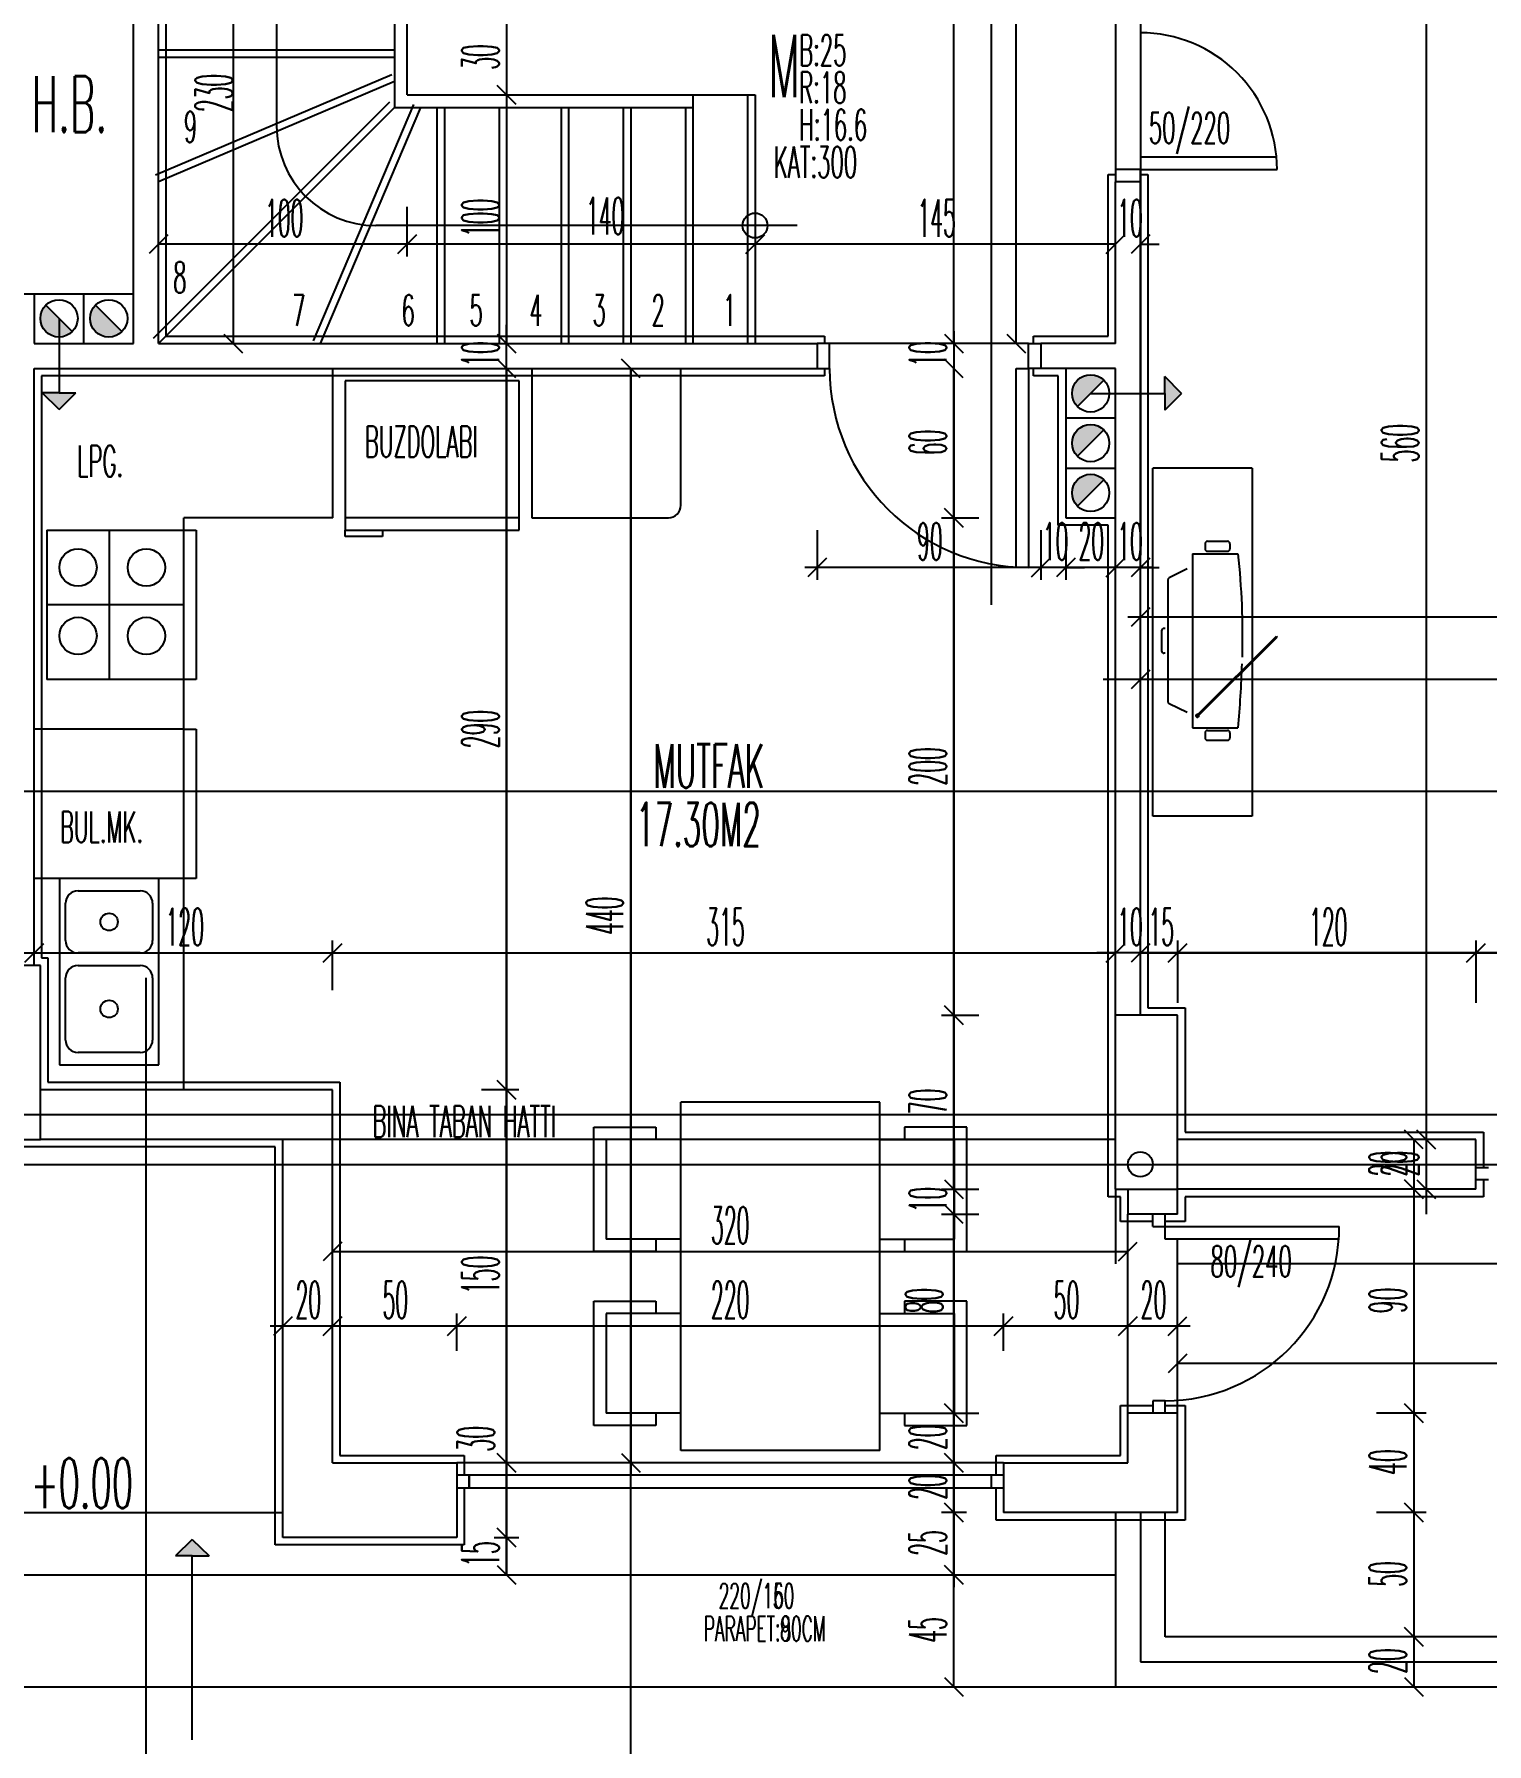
# Model space of a CAD drawing. Extents: x 78 to 306, y -397 to 18.
# Drawn here: x 276.4251 to 276.542, y -396.7722 to -396.6347 of the extents above; entities that cross this region are included whole.
import ezdxf

# ---------------------------------------------------------------- set-up
doc = ezdxf.new("R2010")
doc.units = 0
doc.header["$LTSCALE"] = 0.5
doc.header["$MEASUREMENT"] = 0
doc.linetypes.add('DASHDOT2', pattern=[0.5, 0.25, -0.125, 0, -0.125])
doc.linetypes.add('DOT2', pattern=[0.125, 0, -0.125])
doc.layers.get('0').update_dxf_attribs({"linetype": 'CONTINUOUS'})
for name, color, linetype in [('AKS', 5, 'DASHDOT2'), ('ASHADE', 7, 'CONTINUOUS'), ('DUVAR', 6, 'CONTINUOUS'), ('IZDUSUM', 2, 'DOT2'), ('KAPI', 1, 'CONTINUOUS'), ('KOLON', 4, 'CONTINUOUS'), ('MERDIVEN', 3, 'CONTINUOUS'), ('OLCU', 31, 'CONTINUOUS'), ('SIVA', 7, 'CONTINUOUS'), ('TARAMA', 8, 'CONTINUOUS'), ('TEFRIS', 11, 'CONTINUOUS')]:
    doc.layers.add(name, color=color, linetype=linetype)
doc.styles.add('ICMEKAN', font='romans.shx', dxfattribs={"width": 0.55, "height": 0.2})
doc.styles.add('OLCU', font='romans.shx', dxfattribs={"width": 0.6, "height": 0.125})
doc.styles.add('OLCUIC', font='ROMANS.SHX', dxfattribs={"width": 0.4, "height": 0.15})

msp = doc.modelspace()

# ---------------------------------------------------------------- hatches: boundary and pattern name
at = {"layer": 'KAPI', "ltscale": 1.4}
for points in [[(276.5161113505265, -396.6649177616397), (276.5161113505265, -396.6635598737719), (276.5161113505265, -396.6622019859039), (276.5174411774557, -396.6635598737719)], [(276.4257860540674, -396.6635272823635), (276.4271439419352, -396.6635272823635), (276.4285018298031, -396.6635272823635), (276.4271439419352, -396.6648571092927)], [(276.4365076757173, -396.7570424050224), (276.4378655635851, -396.7570424050224), (276.439223451453, -396.7570424050224), (276.4378655635851, -396.7557125780932)]]:
    msp.add_hatch(color=256, dxfattribs=at).paths.add_polyline_path(points)
at = {"layer": 'MERDIVEN'}
for points in [[(276.4282046021038, -396.6585907255919), (276.4260832817602, -396.6564694052483, 0.1989123673796376), (276.4256439419321, -396.6575300654201, 0.6681786379193642)], [(276.4322046021038, -396.6585907255915), (276.4300832817602, -396.6564694052479, 0.1989123673796376), (276.429643941932, -396.6575300654197, 0.6681786379193642)], [(276.509083281763, -396.6646205339432), (276.5112046021066, -396.6624992135996, 0.1989123673796376), (276.5101439419348, -396.6620598737715, 0.6681786379193642)], [(276.5090832817633, -396.6686205339431), (276.5112046021069, -396.6664992135995, 0.1989123673796376), (276.5101439419351, -396.6660598737714, 0.6681786379193642)], [(276.5090832817633, -396.6726205339431), (276.5112046021069, -396.6704992135996, 0.1989123673796376), (276.5101439419351, -396.6700598737714, 0.6681786379193642)]]:
    msp.add_hatch(color=256, dxfattribs=at).paths.add_polyline_path(points)

# ---------------------------------------------------------------- linework, layer by layer
at = {"color": 0, "linetype": 'ByBlock'}
for p, q in [((276.463893941935, -396.6403098737721), (276.462393941935, -396.6388098737721)), ((276.462393941935, -396.6388098737721), (276.463893941935, -396.6403098737721)), ((276.435893941935, -396.6508098737721), (276.434393941935, -396.6523098737721)), ((276.454393941935, -396.6523098737721), (276.455893941935, -396.6508098737721)), ((276.455893941935, -396.6508098737721), (276.454393941935, -396.6523098737721)), ((276.482393941935, -396.6523098737721), (276.483893941935, -396.6508098737721)), ((276.483893941935, -396.6508098737721), (276.482393941935, -396.6523098737721)), ((276.511393941935, -396.6523098737721), (276.512893941935, -396.6508098737721)), ((276.511393941935, -396.6523098737721), (276.512893941935, -396.6508098737721)), ((276.514893941935, -396.6508098737721), (276.513393941935, -396.6523098737721)), ((276.440393941935, -396.6588098737721), (276.441893941935, -396.6603098737721)), ((276.462393941935, -396.6588098737721), (276.463893941935, -396.6603098737721)), ((276.462393941935, -396.6588098737721), (276.463893941935, -396.6603098737721)), ((276.498393941935, -396.6588098737721), (276.499893941935, -396.6603098737721)), ((276.498393941935, -396.6588098737721), (276.499893941935, -396.6603098737721)), ((276.503393941935, -396.6588098737721), (276.504893941935, -396.6603098737721)), ((276.463893941935, -396.6623098737721), (276.462393941935, -396.6608098737721)), ((276.463893941935, -396.6623098737721), (276.462393941935, -396.6608098737721)), ((276.473893941935, -396.6623098737721), (276.472393941935, -396.6608098737721)), ((276.499893941935, -396.6623098737721), (276.498393941935, -396.6608098737721)), ((276.499893941935, -396.6623098737721), (276.498393941935, -396.6608098737721)), ((276.498393941935, -396.6728098737721), (276.499893941935, -396.6743098737721)), ((276.499893941935, -396.6743098737721), (276.498393941935, -396.6728098737721)), ((276.488893941935, -396.6768098737721), (276.487393941935, -396.6783098737721)), ((276.505393941935, -396.6783098737721), (276.506893941935, -396.6768098737721)), ((276.505393941935, -396.6783098737721), (276.506893941935, -396.6768098737721)), ((276.508893941935, -396.6768098737721), (276.507393941935, -396.6783098737721)), ((276.508893941935, -396.6768098737721), (276.507393941935, -396.6783098737721)), ((276.511393941935, -396.6783098737721), (276.512893941935, -396.6768098737721)), ((276.511393941935, -396.6783098737721), (276.512893941935, -396.6768098737721)), ((276.514893941935, -396.6768098737721), (276.513393941935, -396.6783098737721)), ((276.514893941935, -396.6808098737721), (276.513393941935, -396.6823098737721)), ((276.514893941935, -396.6858098737721), (276.513393941935, -396.6873098737721)), ((276.425893941935, -396.7078098737721), (276.424393941935, -396.7093098737721)), ((276.424393941935, -396.7093098737721), (276.425893941935, -396.7078098737721)), ((276.449893941935, -396.7078098737721), (276.448393941935, -396.7093098737721)), ((276.448393941935, -396.7093098737721), (276.449893941935, -396.7078098737721)), ((276.511393941935, -396.7093098737721), (276.512893941935, -396.7078098737721)), ((276.511393941935, -396.7093098737721), (276.512893941935, -396.7078098737721)), ((276.514893941935, -396.7078098737721), (276.513393941935, -396.7093098737721)), ((276.514893941935, -396.7078098737721), (276.513393941935, -396.7093098737721)), ((276.517893941935, -396.7078098737721), (276.516393941935, -396.7093098737721)), ((276.516393941935, -396.7093098737721), (276.517893941935, -396.7078098737721)), ((276.541893941935, -396.7078098737721), (276.540393941935, -396.7093098737721)), ((276.540393941935, -396.7093098737721), (276.541893941935, -396.7078098737721)), ((276.498393941935, -396.7128098737721), (276.499893941935, -396.7143098737721)), ((276.499893941935, -396.7143098737721), (276.498393941935, -396.7128098737721)), ((276.463893941935, -396.7203098737721), (276.462393941935, -396.7188098737721)), ((276.462393941935, -396.7188098737721), (276.463893941935, -396.7203098737721)), ((276.536893941935, -396.7243098737721), (276.535393941935, -396.7228098737721)), ((276.537893941935, -396.7243098737721), (276.536393941935, -396.7228098737721)), ((276.536393941935, -396.7228098737721), (276.537893941935, -396.7243098737721)), ((276.498393941935, -396.7268098737721), (276.499893941935, -396.7283098737721)), ((276.498393941935, -396.7268098737721), (276.499893941935, -396.7283098737721)), ((276.536893941935, -396.7283098737721), (276.535393941935, -396.7268098737721)), ((276.535393941935, -396.7268098737721), (276.536893941935, -396.7283098737721)), ((276.536393941935, -396.7268098737721), (276.537893941935, -396.7283098737721)), ((276.499893941935, -396.7303098737721), (276.498393941935, -396.7288098737721)), ((276.499893941935, -396.7303098737721), (276.498393941935, -396.7288098737721)), ((276.449893941935, -396.7318098737721), (276.448393941935, -396.7333098737721)), ((276.512393941935, -396.7333098737721), (276.513893941935, -396.7318098737721)), ((276.445893941935, -396.7378098737721), (276.444393941935, -396.7393098737721)), ((276.448393941935, -396.7393098737721), (276.449893941935, -396.7378098737721)), ((276.449893941935, -396.7378098737721), (276.448393941935, -396.7393098737721)), ((276.458393941935, -396.7393098737721), (276.459893941935, -396.7378098737721)), ((276.459893941935, -396.7378098737721), (276.458393941935, -396.7393098737721)), ((276.502393941935, -396.7393098737721), (276.503893941935, -396.7378098737721)), ((276.503893941935, -396.7378098737721), (276.502393941935, -396.7393098737721)), ((276.512393941935, -396.7393098737721), (276.513893941935, -396.7378098737721)), ((276.513893941935, -396.7378098737721), (276.512393941935, -396.7393098737721)), ((276.516393941935, -396.7393098737721), (276.517893941935, -396.7378098737721)), ((276.517893941935, -396.7408098737721), (276.516393941935, -396.7423098737721)), ((276.498393941935, -396.7448098737721), (276.499893941935, -396.7463098737721)), ((276.499893941935, -396.7463098737721), (276.498393941935, -396.7448098737721)), ((276.536893941935, -396.7463098737721), (276.535393941935, -396.7448098737721)), ((276.535393941935, -396.7448098737721), (276.536893941935, -396.7463098737721)), ((276.463893941935, -396.7503098737721), (276.462393941935, -396.7488098737721)), ((276.462393941935, -396.7488098737721), (276.463893941935, -396.7503098737721)), ((276.472393941935, -396.7488098737721), (276.473893941935, -396.7503098737721)), ((276.498393941935, -396.7488098737721), (276.499893941935, -396.7503098737721)), ((276.499893941935, -396.7503098737721), (276.498393941935, -396.7488098737721)), ((276.498393941935, -396.7528098737721), (276.499893941935, -396.7543098737721)), ((276.499893941935, -396.7543098737721), (276.498393941935, -396.7528098737721)), ((276.536893941935, -396.7543098737721), (276.535393941935, -396.7528098737721)), ((276.535393941935, -396.7528098737721), (276.536893941935, -396.7543098737721)), ((276.463893941935, -396.7563098737721), (276.462393941935, -396.7548098737721)), ((276.462393941935, -396.7548098737721), (276.463893941935, -396.7563098737721)), ((276.462393941935, -396.7578098737721), (276.463893941935, -396.7593098737721)), ((276.499893941935, -396.7593098737721), (276.498393941935, -396.7578098737721)), ((276.498393941935, -396.7578098737721), (276.499893941935, -396.7593098737721)), ((276.536893941935, -396.7643098737721), (276.535393941935, -396.7628098737721)), ((276.535393941935, -396.7628098737721), (276.536893941935, -396.7643098737721)), ((276.498393941935, -396.7668098737721), (276.499893941935, -396.7683098737721)), ((276.535393941935, -396.7668098737721), (276.536893941935, -396.7683098737721))]:
    msp.add_line(p, q, dxfattribs=at)
at = {"layer": 'AKS'}
for p, q in [((276.4731439419353, -396.8395598737721), (276.4731439419353, -396.3515598737721)), ((276.5141439419353, -396.3515598737721), (276.5141439419353, -396.8395598737721)), ((276.4341439419353, -396.8355598737721), (276.4341439419353, -396.3555598737721)), ((276.5021439419353, -396.3555598737721), (276.5021439419353, -396.8355598737721)), ((276.4231439419353, -396.6955598737721), (276.7191439419346, -396.6955598737721)), ((276.4231439419353, -396.7215598737721), (276.7151439419353, -396.7215598737721)), ((276.4231439419353, -396.7255598737721), (276.7191439419346, -396.7255598737721))]:
    msp.add_line(p, q, dxfattribs=at)
at = {"layer": 'ASHADE'}
msp.add_circle((276.5141439419353, -396.7255598737721), 0.0009999999999999432, dxfattribs=at)
at = {"layer": 'DUVAR'}
for p, q in [((276.4351439419353, -396.6595598737758), (276.4351439419353, -396.6135598737757)), ((276.4331439419353, -396.6595598737758), (276.4331439419353, -396.6235598737757)), ((276.5121439419351, -396.6595598737763), (276.5121439419351, -396.6465598737757)), ((276.5141439419355, -396.6465598737757), (276.5121439419351, -396.6465598737757)), ((276.5141439419355, -396.7135598737772), (276.5141439419355, -396.6465598737757)), ((276.413143941935, -396.6555598737721), (276.433143941935, -396.6555598737721)), ((276.4251439419353, -396.6555598737721), (276.4251439419353, -396.6595598737721)), ((276.4291439419327, -396.6595300654199), (276.4291439419327, -396.6555598737721)), ((276.4251439419353, -396.6595598737758), (276.4331439419353, -396.6595598737758)), ((276.4351439419353, -396.6595598737758), (276.4881439419361, -396.6595598737758)), ((276.4881439419361, -396.6595598737761), (276.4881439419361, -396.6615598737759)), ((276.5061439419354, -396.6595598737761), (276.506143941936, -396.6615598737759)), ((276.5121439419351, -396.6595598737763), (276.5061439419345, -396.6595598737761)), ((276.4251439419354, -396.7095598737772), (276.4251439419351, -396.6615598737758)), ((276.4251439419351, -396.6615598737758), (276.4881439419361, -396.6615598737758)), ((276.5121439419346, -396.6615598737759), (276.5061439419345, -396.6615598737759)), ((276.5121439419349, -396.7135598737772), (276.5121439419346, -396.6615598737759)), ((276.4491439419353, -396.7195598737812), (276.4256439419353, -396.7195598737812)), ((276.4491439419353, -396.7495598737775), (276.4491439419353, -396.7195598737812)), ((276.4451439419353, -396.7235598737812), (276.4256439419353, -396.7235598737812)), ((276.4451439419353, -396.7555598737812), (276.4451439419353, -396.7235598737812)), ((276.5411439419351, -396.7235598737813), (276.5171439419353, -396.7235598737813)), ((276.5411439419351, -396.7275598737812), (276.5411439419351, -396.7235598737813)), ((276.5411439419351, -396.7275598737812), (276.5171439419353, -396.7275598737812)), ((276.5171439419317, -396.7535598737812), (276.517143941935, -396.7455598737808)), ((276.4491439419347, -396.7495598737775), (276.4591439419352, -396.7495598737772)), ((276.4591439419352, -396.749559873776), (276.4591439419352, -396.7555598737771)), ((276.5031439419353, -396.7495598737766), (276.5131439419358, -396.7495598737763)), ((276.5031439419353, -396.749559873776), (276.5031439419353, -396.7535598737771)), ((276.5171439419312, -396.7535598737812), (276.5031439419353, -396.7535598737812)), ((276.4591439419352, -396.7555598737812), (276.4451439419347, -396.7555598737812))]:
    msp.add_line(p, q, dxfattribs=at)
at = {"layer": 'DUVAR', "ltscale": 1.4}
for p, q in [((276.5121439419351, -396.6615598737721), (276.508143941935, -396.6615598737721)), ((276.508143941935, -396.6615598737721), (276.508143941935, -396.6735598737721)), ((276.5121439419351, -396.6695598737721), (276.5121439419351, -396.6615598737721)), ((276.5121439419351, -396.6655598737721), (276.508143941935, -396.6655598737721)), ((276.508143941935, -396.6695598737721), (276.5121439419351, -396.6695598737721)), ((276.508143941935, -396.6735598737721), (276.512143941935, -396.6735598737721))]:
    msp.add_line(p, q, dxfattribs=at)
at = {"layer": 'DUVAR', "linetype": 'ByBlock'}
for p, q in [((276.5131439419353, -396.7275598737772), (276.5131439419353, -396.7295598737772)), ((276.517143941935, -396.7295598737811), (276.517143941935, -396.7275598737812)), ((276.5171439419353, -396.7295598737805), (276.5131439419353, -396.7295598737805)), ((276.5171439419353, -396.7455598737803), (276.5131439419353, -396.7455598737803)), ((276.5131439419363, -396.7495598737763), (276.513143941935, -396.7455598737808))]:
    msp.add_line(p, q, dxfattribs=at)
at = {"layer": 'IZDUSUM', "ltscale": 0.6}
for p, q in [((276.4541439419347, -396.6359598737628), (276.4351439419347, -396.6359598737628)), ((276.4539092575505, -396.6379326752118), (276.4349092575505, -396.6460076752118)), ((276.4825439419348, -396.6395598737628), (276.4825439419347, -396.6595598737629)), ((276.453719677866, -396.6401356096941), (276.434719677866, -396.6591356096941)), ((276.4556667433836, -396.6403251893786), (276.4475917433837, -396.6593251893786)), ((276.4575439419347, -396.6405598737629), (276.4575439419347, -396.6595598737629)), ((276.4625439419347, -396.6405598737629), (276.4625439419347, -396.6595598737629)), ((276.4675439419347, -396.6405598737629), (276.4675439419347, -396.6595598737629)), ((276.4725439419347, -396.6405598737629), (276.4725439419347, -396.6595598737629)), ((276.4775439419347, -396.6405598737629), (276.4775439419347, -396.6595598737629)), ((276.4371737502884, -396.6905598737793), (276.4251737502884, -396.6905598737793)), ((276.4371737502884, -396.7025598737793), (276.4251737502884, -396.7025598737793)), ((276.5121439419353, -396.7235598737812), (276.4451439419353, -396.7235598737812)), ((276.5121439419351, -396.7275598737721), (276.5121439419351, -396.7335598737721)), ((276.6171439419343, -396.7335598737814), (276.5121439419348, -396.7335598737814)), ((276.4231439419353, -396.7675598737702), (276.5121439419351, -396.7675598737702))]:
    msp.add_line(p, q, dxfattribs=at)
at = {"layer": 'KAPI'}
for p, q in [((276.5121439419351, -396.6175598737761), (276.5121439419351, -396.6455598737763)), ((276.4446439419347, -396.6310598737702), (276.4446439419347, -396.6420598737628)), ((276.5250983930855, -396.6445598737771), (276.5141439419352, -396.6445598737768)), ((276.5141439419352, -396.6445598737768), (276.5141439419352, -396.6455598737768)), ((276.5141439419352, -396.6455598737768), (276.5121439419351, -396.6455598737768)), ((276.5121439419351, -396.6455598737768), (276.5121439419351, -396.6465598737766)), ((276.5141439419352, -396.6455598737768), (276.5251439419352, -396.6455598737768)), ((276.5141439419352, -396.6465598737766), (276.5141439419352, -396.6455598737768)), ((276.48652913057, -396.6500598737629), (276.4526439419347, -396.6500598737629)), ((276.4891439419353, -396.6595598737767), (276.4881439419352, -396.6595598737767)), ((276.4891439419353, -396.6615598737765), (276.4891439419353, -396.6595598737767)), ((276.5051439419353, -396.6615598737765), (276.5051439419353, -396.6595598737767)), ((276.5051439419353, -396.6595598737767), (276.5061439419351, -396.6595598737767)), ((276.4881439419352, -396.6615598737765), (276.4891439419353, -396.6615598737765)), ((276.5041439419353, -396.6775598737765), (276.5041439419353, -396.6615598737765)), ((276.5041439419353, -396.6615598737765), (276.5051439419353, -396.6615598737765)), ((276.5051439419353, -396.6615598737765), (276.5051439419353, -396.6775598737765)), ((276.5061439419351, -396.6615598737765), (276.5051439419353, -396.6615598737765)), ((276.5411439419351, -396.7258098737817), (276.5421439419351, -396.7258098737817)), ((276.5421439419351, -396.7268098737817), (276.5411439419351, -396.7268098737817)), ((276.5131439419347, -396.7455598737803), (276.5131439419347, -396.7295598737808)), ((276.5151439419352, -396.7305598737802), (276.5151439419352, -396.7295598737805)), ((276.5161439419352, -396.7315598737803), (276.5161439419352, -396.7295598737805)), ((276.5161439419352, -396.7305598737802), (276.5161439419352, -396.7295598737805)), ((276.5151439419352, -396.7305598737802), (276.5161439419352, -396.7305598737802)), ((276.5161439419352, -396.7305598737802), (276.5301439419351, -396.7305598737802)), ((276.5301439419351, -396.7315598737803), (276.5161439419352, -396.7315598737803)), ((276.5171439419347, -396.7455598737803), (276.5171439419347, -396.7315598737803)), ((276.5161439419352, -396.7445598737805), (276.5151439419352, -396.7445598737805)), ((276.5151439419352, -396.7445598737805), (276.5151439419352, -396.7455598737803)), ((276.5161439419352, -396.7455598737803), (276.5161439419352, -396.7445598737805)), ((276.5031439419353, -396.7495598737769), (276.4591439419352, -396.7495598737769)), ((276.5031439419353, -396.750559873777), (276.4591439419352, -396.750559873777)), ((276.4601439419353, -396.750559873777), (276.4601439419353, -396.7515598737767)), ((276.4601439419353, -396.7515598737767), (276.4601439419353, -396.750559873777)), ((276.5021439419352, -396.750559873777), (276.5021439419352, -396.7515598737767)), ((276.4591439419352, -396.7515598737767), (276.5031439419353, -396.7515598737767)), ((276.401143941935, -396.7535598737721), (276.445143941935, -396.7535598737721)), ((276.516143941935, -396.7635598737864), (276.516143941935, -396.7535598737812)), ((276.4231439419353, -396.7585598737721), (276.512143941935, -396.7585598737721)), ((276.6171439419346, -396.7635598737864), (276.516143941935, -396.7635598737864))]:
    msp.add_line(p, q, dxfattribs=at)
at = {"layer": 'KAPI', "ltscale": 1.4}
for p, q in [((276.514143941935, -396.6185598737721), (276.514143941935, -396.6445598737721)), ((276.4271439419352, -396.6575598737724), (276.4271439419352, -396.6635272823635)), ((276.5161113505265, -396.6635598737719), (276.5161113505265, -396.6622019859039)), ((276.5174411774557, -396.6635598737719), (276.5161113505265, -396.6622019859039)), ((276.4271439419352, -396.6635272823635), (276.4257860540674, -396.6635272823635)), ((276.4271439419352, -396.6648571092927), (276.4257860540674, -396.6635272823635)), ((276.4271439419352, -396.6635272823635), (276.4285018298031, -396.6635272823635)), ((276.4271439419352, -396.6648571092927), (276.4285018298031, -396.6635272823635)), ((276.5101439419353, -396.6635598737718), (276.5161113505265, -396.6635598737719)), ((276.5161113505265, -396.6635598737719), (276.5161113505265, -396.6649177616397)), ((276.5174411774557, -396.6635598737719), (276.5161113505265, -396.6649177616397)), ((276.4378655635851, -396.7557125780932), (276.4365076757173, -396.7570424050224)), ((276.4378655635851, -396.7557125780932), (276.439223451453, -396.7570424050224)), ((276.4378655635851, -396.7570424050224), (276.4365076757173, -396.7570424050224)), ((276.4378655635851, -396.7718404573739), (276.4378655635851, -396.7570424050224)), ((276.4378655635851, -396.7570424050224), (276.439223451453, -396.7570424050224))]:
    msp.add_line(p, q, dxfattribs=at)
at = {"layer": 'KAPI'}
for centre, radius, start, end in [((276.5141439419352, -396.6455598737763), 0.01100000000005821, 359.9999999967431, 90), ((276.4526439419347, -396.6420598737628), 0.008, 180, 270), ((276.5051439419353, -396.6615598737765), 0.01599999999999909, 180, 270), ((276.5161439419352, -396.7305598737802), 0.01400000000000034, 270, 0)]:
    msp.add_arc(centre, radius, start, end, dxfattribs=at)
at = {"layer": 'KOLON'}
for p, q in [((276.4256439419353, -396.7095598737772), (276.4231439419353, -396.7095598737772)), ((276.4256439419353, -396.7235598737772), (276.4256439419353, -396.7095598737772)), ((276.5171439419353, -396.7135598737772), (276.5121439419353, -396.7135598737772)), ((276.5121439419353, -396.7275598737812), (276.5121439419353, -396.7135598737772)), ((276.5171439419353, -396.7275598737812), (276.5171439419353, -396.7135598737772)), ((276.4231439419353, -396.7235598737772), (276.4256439419353, -396.7235598737772)), ((276.5121439419353, -396.7275598737772), (276.5171439419353, -396.7275598737772))]:
    msp.add_line(p, q, dxfattribs=at)
at = {"layer": 'MERDIVEN'}
for p, q in [((276.4541439419347, -396.6325598737628), (276.4541439419347, -396.6405598737629)), ((276.4551439419347, -396.6395598737666), (276.4551439419347, -396.6335598737664)), ((276.4541439419347, -396.6365598737628), (276.4351439419347, -396.6365598737628)), ((276.4541439419347, -396.6384848737629), (276.4351439419347, -396.6465598737628)), ((276.4551439419347, -396.6395598737666), (276.4781439419347, -396.6395598737666)), ((276.4781439419347, -396.6395598737628), (276.4831439419347, -396.6395598737628)), ((276.4781439419347, -396.6395598737628), (276.4781439419347, -396.6405598737721)), ((276.4831439419347, -396.6395598737628), (276.4831439419347, -396.6595598737629)), ((276.4541439419347, -396.6405598737629), (276.4351439419347, -396.6595598737629)), ((276.4562189419347, -396.6405598737629), (276.4481439419347, -396.6595598737629)), ((276.4541439419347, -396.6405598737629), (276.4781439419347, -396.6405598737629)), ((276.4581439419347, -396.6405598737629), (276.4581439419347, -396.6595598737629)), ((276.4631439419347, -396.6405598737629), (276.4631439419347, -396.6595598737629)), ((276.4681439419347, -396.6405598737629), (276.4681439419347, -396.6595598737629)), ((276.4731439419347, -396.6405598737629), (276.4731439419347, -396.6595598737629)), ((276.4781439419347, -396.6405598737629), (276.4781439419347, -396.6595598737629)), ((276.4282046021038, -396.6585907255919), (276.4260832817602, -396.6564694052483)), ((276.4322046021038, -396.6585907255915), (276.4300832817602, -396.6564694052479)), ((276.509083281763, -396.6646205339432), (276.5112046021066, -396.6624992135996)), ((276.5090832817633, -396.6686205339431), (276.5112046021069, -396.6664992135995)), ((276.5090832817633, -396.6726205339431), (276.5112046021069, -396.6704992135996)), ((276.420143941935, -396.7535598737721), (276.433143941935, -396.7535598737721)), ((276.5121439419348, -396.7535598737812), (276.5121439419351, -396.7675598737864)), ((276.5141439419352, -396.7535598737812), (276.5141439419355, -396.7655598737865)), ((276.5141439419355, -396.7655598737865), (276.6191439419345, -396.7655598737863)), ((276.5121439419351, -396.7675598737864), (276.6211439419349, -396.7675598737864))]:
    msp.add_line(p, q, dxfattribs=at)
at = {"layer": 'MERDIVEN', "linetype": 'ByBlock'}
msp.add_circle((276.4831439419347, -396.6500598737629), 0.0009999999999999432, dxfattribs=at)
at = {"layer": 'MERDIVEN'}
for centre in [(276.4271439419317, -396.6575300654201), (276.4311439419317, -396.6575300654197), (276.5101439419348, -396.6635598737711), (276.5101439419351, -396.667559873771), (276.5101439419351, -396.6715598737711)]:
    msp.add_circle(centre, 0.0015, dxfattribs=at)
at = {"layer": 'OLCU', "ltscale": 1.4}
for p, q in [((276.504143941935, -396.6595598737721), (276.504143941935, -396.5715598737721)), ((276.499143941935, -396.6595598737721), (276.499143941935, -396.5795598737721)), ((276.537143941935, -396.6075598737721), (276.537143941935, -396.7295598737721)), ((276.537143941935, -396.6115598737721), (276.537143941935, -396.7235598737721)), ((276.441143941935, -396.6135598737721), (276.441143941935, -396.6595598737721)), ((276.463143941935, -396.6335598737721), (276.463143941935, -396.6395598737721)), ((276.463143941935, -396.6395598737721), (276.463143941935, -396.6595598737721)), ((276.455143941935, -396.6525598737721), (276.455143941935, -396.6485598737721)), ((276.455143941935, -396.6515598737721), (276.435143941935, -396.6515598737721)), ((276.483143941935, -396.6515598737721), (276.455143941935, -396.6515598737721)), ((276.512143941935, -396.6515598737721), (276.483143941935, -396.6515598737721)), ((276.512143941935, -396.6515598737721), (276.510643941935, -396.6515598737721)), ((276.514143941935, -396.6515598737721), (276.515643941935, -396.6515598737721)), ((276.463143941935, -396.6595598737721), (276.463143941935, -396.6580598737721)), ((276.463143941935, -396.7585598737721), (276.463143941935, -396.6585598737721)), ((276.499143941935, -396.6595598737721), (276.499143941935, -396.6580598737721)), ((276.499143941935, -396.6585598737721), (276.499143941935, -396.7595598737721)), ((276.463143941935, -396.6615598737721), (276.463143941935, -396.7195598737721)), ((276.463143941935, -396.6615598737721), (276.463143941935, -396.6630598737721)), ((276.473143941935, -396.6615598737721), (276.473143941935, -396.7505598737721)), ((276.473143941935, -396.7495598737721), (276.473143941935, -396.6615598737721)), ((276.499143941935, -396.6615598737721), (276.499143941935, -396.6630598737721)), ((276.499143941935, -396.6735598737721), (276.499143941935, -396.6615598737721)), ((276.498143941935, -396.6735598737721), (276.501143941935, -396.6735598737721)), ((276.499143941935, -396.7135598737721), (276.499143941935, -396.6735598737721)), ((276.488143941935, -396.6745598737721), (276.488143941935, -396.6785598737721)), ((276.506143941935, -396.6745598737721), (276.506143941935, -396.6785598737721)), ((276.508143941935, -396.6745598737721), (276.508143941935, -396.6785598737721)), ((276.515143941935, -396.6775598737721), (276.487143941935, -396.6775598737721)), ((276.506143941935, -396.6775598737721), (276.488143941935, -396.6775598737721)), ((276.506143941935, -396.6775598737721), (276.504643941935, -396.6775598737721)), ((276.508143941935, -396.6775598737721), (276.509643941935, -396.6775598737721)), ((276.512143941935, -396.6775598737721), (276.508143941935, -396.6775598737721)), ((276.512143941935, -396.6775598737721), (276.510643941935, -396.6775598737721)), ((276.514143941935, -396.6775598737721), (276.515643941935, -396.6775598737721)), ((276.644143941935, -396.6815598737721), (276.513143941935, -396.6815598737721)), ((276.643143941935, -396.6815598737721), (276.514143941935, -396.6815598737721)), ((276.653143941935, -396.6865598737721), (276.511143941935, -396.6865598737721)), ((276.612143941935, -396.6865598737721), (276.514143941935, -396.6865598737721)), ((276.449143941935, -396.7115598737721), (276.449143941935, -396.7075598737721)), ((276.517143941935, -396.7075598737721), (276.517143941935, -396.7125598737721)), ((276.541143941935, -396.7075598737721), (276.541143941935, -396.7125598737721)), ((276.423143941935, -396.7085598737721), (276.512143941935, -396.7085598737721)), ((276.425143941935, -396.7085598737721), (276.449143941935, -396.7085598737721)), ((276.449143941935, -396.7085598737721), (276.512143941935, -396.7085598737721)), ((276.512143941935, -396.7085598737721), (276.510643941935, -396.7085598737721)), ((276.618143941935, -396.7085598737721), (276.511143941935, -396.7085598737721)), ((276.514143941935, -396.7085598737721), (276.517143941935, -396.7085598737721)), ((276.514143941935, -396.7085598737721), (276.515643941935, -396.7085598737721)), ((276.517143941935, -396.7085598737721), (276.541143941935, -396.7085598737721)), ((276.541143941935, -396.7085598737721), (276.589143941935, -396.7085598737721)), ((276.498143941935, -396.7135598737721), (276.501143941935, -396.7135598737721)), ((276.499143941935, -396.7275598737721), (276.499143941935, -396.7135598737721)), ((276.464143941935, -396.7195598737721), (276.461143941935, -396.7195598737721)), ((276.463143941935, -396.7195598737721), (276.463143941935, -396.7495598737721)), ((276.536143941935, -396.7235598737721), (276.536143941935, -396.7275598737721)), ((276.537143941935, -396.7235598737721), (276.537143941935, -396.7275598737721)), ((276.499143941935, -396.7275598737721), (276.499143941935, -396.7260598737721)), ((276.498143941935, -396.7275598737721), (276.501143941935, -396.7275598737721)), ((276.536143941935, -396.7275598737721), (276.536143941935, -396.7455598737721)), ((276.498143941935, -396.7295598737721), (276.501143941935, -396.7295598737721)), ((276.499143941935, -396.7295598737721), (276.499143941935, -396.7310598737721)), ((276.499143941935, -396.7455598737721), (276.499143941935, -396.7295598737721)), ((276.449143941935, -396.7325598737721), (276.513143941935, -396.7325598737721)), ((276.518143941935, -396.7385598737721), (276.444143941935, -396.7385598737721)), ((276.449143941935, -396.7385598737721), (276.445143941935, -396.7385598737721)), ((276.459143941935, -396.7385598737721), (276.449143941935, -396.7385598737721)), ((276.459143941935, -396.7405598737721), (276.459143941935, -396.7375598737721)), ((276.503143941935, -396.7385598737721), (276.459143941935, -396.7385598737721)), ((276.503143941935, -396.7405598737721), (276.503143941935, -396.7375598737721)), ((276.513143941935, -396.7385598737721), (276.503143941935, -396.7385598737721)), ((276.517143941935, -396.7385598737721), (276.513143941935, -396.7385598737721)), ((276.617143941935, -396.7415598737721), (276.517143941935, -396.7415598737721)), ((276.498143941935, -396.7455598737721), (276.501143941935, -396.7455598737721)), ((276.499143941935, -396.7495598737721), (276.499143941935, -396.7455598737721)), ((276.537143941935, -396.7455598737721), (276.533143941935, -396.7455598737721)), ((276.536143941935, -396.7455598737721), (276.536143941935, -396.7535598737721)), ((276.463143941935, -396.7495598737721), (276.463143941935, -396.7555598737721)), ((276.499143941935, -396.7535598737721), (276.499143941935, -396.7495598737721)), ((276.500143941935, -396.7535598737721), (276.498143941935, -396.7535598737721)), ((276.499143941935, -396.7585598737721), (276.499143941935, -396.7535598737721)), ((276.537143941935, -396.7535598737721), (276.533143941935, -396.7535598737721)), ((276.536143941935, -396.7535598737721), (276.536143941935, -396.7635598737721)), ((276.462143941935, -396.7555598737721), (276.464143941935, -396.7555598737721)), ((276.463143941935, -396.7555598737721), (276.463143941935, -396.7585598737721)), ((276.499143941935, -396.7675598737721), (276.499143941935, -396.7585598737721)), ((276.536143941935, -396.7635598737721), (276.536143941935, -396.7675598737721)), ((276.498143941935, -396.7675598737721), (276.502143941935, -396.7675598737721))]:
    msp.add_line(p, q, dxfattribs=at)
at = {"layer": 'SIVA', "ltscale": 1.4}
for p, q in [((276.4357439419353, -396.6141598737757), (276.4357439419353, -396.6589598737758)), ((276.511543941935, -396.6589598737763), (276.511543941935, -396.6459598737757)), ((276.511543941935, -396.6459598737757), (276.5121439419351, -396.6459598737757)), ((276.5141439419352, -396.6459598737757), (276.5147439419354, -396.6459598737757)), ((276.5147439419354, -396.6459598737757), (276.5147439419354, -396.7129598737772)), ((276.4357439419353, -396.6589598737758), (276.4887439419361, -396.6589598737758)), ((276.4887439419361, -396.6589598737758), (276.4887439419361, -396.6595598737767)), ((276.5055439419354, -396.6595598737767), (276.5055439419352, -396.6589598737761)), ((276.5055439419352, -396.6589598737761), (276.511543941935, -396.6589598737763)), ((276.4887439419361, -396.6615598737765), (276.4887439419361, -396.6621598737758)), ((276.5055439419361, -396.6621598737759), (276.505543941936, -396.6615598737765)), ((276.4887439419361, -396.6621598737758), (276.4257439419351, -396.6621598737758)), ((276.4257439419351, -396.6621598737758), (276.4257439419354, -396.7089598737772)), ((276.507543941935, -396.6621598737759), (276.5055439419361, -396.6621598737759)), ((276.507543941935, -396.6741598737721), (276.507543941935, -396.6621598737759)), ((276.5115439419347, -396.6741598737721), (276.507543941935, -396.6741598737721)), ((276.5115439419353, -396.7135598737772), (276.5115439419347, -396.6741598737721)), ((276.4257439419354, -396.7089598737772), (276.4262439419353, -396.7089598737772)), ((276.4262439419353, -396.7089598737772), (276.4262439419353, -396.7189598737812)), ((276.5115439419353, -396.7281598737772), (276.5115439419353, -396.7135598737772)), ((276.5147439419354, -396.7129598737772), (276.5177439419354, -396.7129598737772)), ((276.5177439419354, -396.7129598737772), (276.5177439419354, -396.7229598737813)), ((276.4262439419353, -396.7189598737812), (276.4497439419347, -396.7189598737812)), ((276.4497439419347, -396.7189598737812), (276.4497439419347, -396.7489598737775)), ((276.5177439419354, -396.7229598737813), (276.5417439419351, -396.7229598737813)), ((276.5417439419351, -396.7229598737813), (276.5417439419351, -396.7258098737817)), ((276.4256439419347, -396.7241598737812), (276.4231439419344, -396.7241598737772)), ((276.4445439419347, -396.7241598737812), (276.4256439419347, -396.7241598737812)), ((276.4445439419347, -396.7561598737812), (276.4445439419347, -396.7241598737812)), ((276.5417439419351, -396.7268098737817), (276.5417439419351, -396.7281598737812)), ((276.5125439419347, -396.7281598737772), (276.5115439419353, -396.7281598737772)), ((276.5125439419347, -396.7301598737805), (276.5125439419347, -396.7281598737772)), ((276.5417439419351, -396.7281598737812), (276.5177439419344, -396.7281598737812)), ((276.5177439419344, -396.7281598737812), (276.5177439419344, -396.7301598737805)), ((276.5151439419346, -396.7301598737805), (276.5125439419347, -396.7301598737805)), ((276.5177439419344, -396.7301598737805), (276.5161439419346, -396.7301598737805)), ((276.5125439419356, -396.7489598737764), (276.5125439419343, -396.7449598737803)), ((276.5125439419343, -396.7449598737803), (276.5151439419346, -396.7449598737803)), ((276.5161439419346, -396.7449598737803), (276.5177439419346, -396.7449598737803)), ((276.5177439419346, -396.7449598737803), (276.5177439419309, -396.7541598737812)), ((276.4497439419347, -396.7489598737775), (276.4597439419352, -396.7489598737772)), ((276.4597439419352, -396.7489598737772), (276.4597439419352, -396.750559873777)), ((276.5025439419355, -396.750559873777), (276.5025439419356, -396.7489598737766)), ((276.5025439419356, -396.7489598737766), (276.5125439419356, -396.7489598737764)), ((276.4597439419352, -396.7515598737767), (276.4597439419352, -396.7561598737812)), ((276.5025439419352, -396.7541598737812), (276.5025439419354, -396.7515598737767)), ((276.5177439419309, -396.7541598737812), (276.5025439419352, -396.7541598737812)), ((276.4597439419352, -396.7561598737812), (276.4445439419347, -396.7561598737812))]:
    msp.add_line(p, q, dxfattribs=at)
at = {"layer": 'TARAMA'}
msp.add_line((276.5051439419353, -396.6595598737767), (276.4891439419353, -396.6595598737767), dxfattribs=at)
at = {"layer": 'TEFRIS'}
for p, q in [((276.449173750288, -396.6735598737721), (276.449173750288, -396.6615598737781)), ((276.465173750288, -396.6615598737721), (276.465173750288, -396.6735598737721)), ((276.477173750288, -396.6725598737721), (276.477173750288, -396.6615598737721)), ((276.4641737502897, -396.6625598737728), (276.4501737502894, -396.6625598737728)), ((276.4501737502894, -396.6625598737728), (276.4501737502894, -396.6745598737725)), ((276.4641737502897, -396.6745598737725), (276.4641737502897, -396.6625598737728)), ((276.5151439419393, -396.6975598737724), (276.5151439419393, -396.6695598737713)), ((276.5231439419398, -396.6695598737713), (276.5151439419393, -396.6695598737713)), ((276.5231439419395, -396.6695598737722), (276.5231439419395, -396.6975598737724)), ((276.4371737502889, -396.7195598737812), (276.4371737502885, -396.6735598737721)), ((276.449173750288, -396.6735598737721), (276.4371737502885, -396.6735598737721)), ((276.464173750287, -396.6735598737733), (276.4501737502871, -396.6735598737733)), ((276.465173750288, -396.6735598737721), (276.476173750288, -396.6735598737721)), ((276.4261737502873, -396.6745598737735), (276.4371737502871, -396.6745598737735)), ((276.4311737502873, -396.6745598737735), (276.4311737502873, -396.6865598737736)), ((276.4371737502871, -396.6745598737735), (276.4381737502871, -396.6745598737735)), ((276.4501737502894, -396.6745598737725), (276.4641737502897, -396.6745598737725)), ((276.4501737502894, -396.6750598737727), (276.4501737502894, -396.6745598737725)), ((276.4531737502896, -396.6750598737727), (276.4501737502894, -396.6750598737727)), ((276.4531737502896, -396.6745598737725), (276.4531737502896, -396.6750598737727)), ((276.5183455324727, -396.6764557631207), (276.5183455324727, -396.6904557631207)), ((276.5183455324727, -396.6764557631207), (276.5219880823056, -396.6764557631207)), ((276.5193455324725, -396.6756557631206), (276.5193455324725, -396.6760557631206)), ((276.5195455324727, -396.6754557631207), (276.5211455324727, -396.6754557631207)), ((276.5195455324727, -396.6762557631205), (276.5211455324727, -396.6762557631205)), ((276.5213455324726, -396.6756557631206), (276.5213455324726, -396.6760557631206)), ((276.5178983188771, -396.6776793699183), (276.5164560897536, -396.6784004844802)), ((276.5163455324726, -396.6785793699183), (276.5163455324726, -396.6883321563229)), ((276.4371737502877, -396.6805598737739), (276.4261737502873, -396.6805598737739)), ((276.5158455324727, -396.6826557631206), (276.5158455324727, -396.6842557631206)), ((276.5161455324727, -396.6824557631207), (276.5160455324726, -396.6824557631207)), ((276.5187018416113, -396.6894424849011), (276.5250875017072, -396.6830765323233)), ((276.5187582819701, -396.6895250348006), (276.5251439420659, -396.6831590822229)), ((276.5250875017072, -396.6830765323233), (276.5251439420659, -396.6831590822229)), ((276.5161455324727, -396.6844557631205), (276.5160455324726, -396.6844557631205)), ((276.5178983188771, -396.6892321563229), (276.5164560897536, -396.688511041761)), ((276.5183455324727, -396.6904557631207), (276.5219880823056, -396.6904557631207)), ((276.5187018416113, -396.6894424849011), (276.5187582819701, -396.6895250348006)), ((276.4371737502894, -396.6905598737716), (276.4381737502895, -396.6905598737716)), ((276.4381737502895, -396.6905598737716), (276.4381737502895, -396.7025598737717)), ((276.5193455324725, -396.6908557631205), (276.5193455324725, -396.6912557631206)), ((276.5195455324727, -396.6906557631206), (276.5211455324727, -396.6906557631206)), ((276.5195455324727, -396.6914557631205), (276.5211455324727, -396.6914557631205)), ((276.5213455324726, -396.6908557631205), (276.5213455324726, -396.6912557631206)), ((276.5231439419395, -396.6975598737724), (276.5151439419393, -396.6975598737724)), ((276.4271737502884, -396.7025598737741), (276.4271737502884, -396.7175598737741)), ((276.4351737502884, -396.7025598737741), (276.4271737502884, -396.7025598737741)), ((276.4351737502884, -396.7175598737741), (276.4351737502884, -396.7025598737741)), ((276.4381737502895, -396.7025598737717), (276.4371737502894, -396.7025598737717)), ((276.4286737502885, -396.7035598737716), (276.4336737502885, -396.7035598737716)), ((276.4276737502884, -396.7075598737716), (276.4276737502884, -396.7045598737716)), ((276.4346737502883, -396.7045598737716), (276.4346737502883, -396.7075598737716)), ((276.4336737502885, -396.7085598737714), (276.4286737502885, -396.7085598737714)), ((276.4286737502885, -396.7095598737715), (276.4336737502885, -396.7095598737715)), ((276.4276737502884, -396.7155598737716), (276.4276737502884, -396.7105598737716)), ((276.4346737502883, -396.7105598737716), (276.4346737502883, -396.7155598737716)), ((276.4336737502885, -396.7165598737714), (276.4286737502885, -396.7165598737714)), ((276.4271737502884, -396.7175598737741), (276.4351737502884, -396.7175598737741)), ((276.4771737502847, -396.7485598737748), (276.4771737502844, -396.7205598737739)), ((276.4931737502845, -396.7205598737739), (276.4771737502844, -396.7205598737739)), ((276.4931737502845, -396.7485598737745), (276.4931737502845, -396.7205598737739)), ((276.4701737502843, -396.7325598737741), (276.4701737502843, -396.7225598737738)), ((276.4701737502843, -396.7225598737738), (276.4751737502843, -396.7225598737738)), ((276.4751737502843, -396.7225598737738), (276.4751737502843, -396.7235598737738)), ((276.4951737502849, -396.7225598737738), (276.4951737502849, -396.7235598737738)), ((276.5001737502849, -396.7225598737738), (276.4951737502849, -396.7225598737738)), ((276.5001737502849, -396.7325598737741), (276.5001737502849, -396.7225598737738)), ((276.4771737502844, -396.7235598737738), (276.4711737502843, -396.7235598737738)), ((276.4711737502843, -396.7235598737738), (276.4711737502843, -396.731559873774)), ((276.4931737502848, -396.7235598737738), (276.4991737502848, -396.7235598737738)), ((276.4991737502848, -396.7235598737738), (276.4991737502848, -396.731559873774)), ((276.4771737502844, -396.731559873774), (276.4711737502843, -396.731559873774)), ((276.4751737502843, -396.731559873774), (276.4751737502843, -396.7325598737741)), ((276.4931737502848, -396.731559873774), (276.4991737502848, -396.731559873774)), ((276.4951737502849, -396.731559873774), (276.4951737502849, -396.7325598737741)), ((276.4751737502843, -396.7325598737741), (276.4701737502843, -396.7325598737741)), ((276.4951737502849, -396.7325598737741), (276.5001737502849, -396.7325598737741)), ((276.4701737502843, -396.7465598737741), (276.4701737502843, -396.7365598737738)), ((276.4701737502843, -396.7365598737738), (276.4751737502843, -396.7365598737738)), ((276.4751737502843, -396.7365598737738), (276.4751737502843, -396.7375598737738)), ((276.4951737502849, -396.7365598737738), (276.4951737502849, -396.7375598737738)), ((276.5001737502849, -396.7365598737738), (276.4951737502849, -396.7365598737738)), ((276.5001737502849, -396.7465598737741), (276.5001737502849, -396.7365598737738)), ((276.4771737502844, -396.7375598737738), (276.4711737502843, -396.7375598737738)), ((276.4711737502843, -396.7375598737738), (276.4711737502843, -396.745559873774)), ((276.4931737502848, -396.7375598737738), (276.4991737502848, -396.7375598737738)), ((276.4991737502848, -396.7375598737738), (276.4991737502848, -396.745559873774)), ((276.4751737502843, -396.7465598737741), (276.4701737502843, -396.7465598737741)), ((276.4771737502844, -396.745559873774), (276.4711737502843, -396.745559873774)), ((276.4751737502843, -396.745559873774), (276.4751737502843, -396.7465598737741)), ((276.4931737502848, -396.745559873774), (276.4991737502848, -396.745559873774)), ((276.4951737502849, -396.745559873774), (276.4951737502849, -396.7465598737741)), ((276.4951737502849, -396.7465598737741), (276.5001737502849, -396.7465598737741)), ((276.4931737502845, -396.7485598737745), (276.4771737502847, -396.7485598737748))]:
    msp.add_line(p, q, dxfattribs=at)
at = {"layer": 'TEFRIS', "linetype": 'Continuous'}
for p, q in [((276.4261737502871, -396.6745598737735), (276.4261737502871, -396.6865598737733)), ((276.4381737502871, -396.6745598737735), (276.4381737502871, -396.6865598737733)), ((276.4371737502871, -396.6865598737733), (276.4261737502873, -396.6865598737733)), ((276.4381737502871, -396.6865598737733), (276.4371737502871, -396.6865598737733))]:
    msp.add_line(p, q, dxfattribs=at)
at = {"layer": 'TEFRIS'}
for centre, radius in [((276.428673750287, -396.6775598737734), 0.001500000000000057), ((276.4341737502872, -396.6775598737734), 0.001500000000000057), ((276.428673750287, -396.6830598737736), 0.001499999999999773), ((276.4341737502872, -396.6830598737736), 0.001499999999999773), ((276.4311737502882, -396.7060598737716), 0.0006999999999999432), ((276.4311737502882, -396.7130598737716), 0.0006999999999999432)]:
    msp.add_circle(centre, radius, dxfattribs=at)
for centre, radius, start, end in [((276.476173750288, -396.6725598737721), 0.001, 270, 0), ((276.5195455324727, -396.6756557631206), 0.0002, 90, 180), ((276.5195455324727, -396.6760557631206), 0.0002, 180, 270), ((276.5211455324727, -396.6756557631206), 0.0002, 0, 90), ((276.5211455324727, -396.6760557631206), 0.0002, 270, 0), ((276.5165455324725, -396.6785793699183), 0.0002, 116.5650511771508, 180), ((276.5160455324726, -396.6826557631206), 0.0002, 90, 180), ((276.5160455324726, -396.6842557631206), 0.0002, 180, 270), ((276.5165455324725, -396.6883321563229), 0.0002, 180, 243.4349488228492), ((276.5187300617907, -396.689483759851), 0.0001233100037644363, 58.28222749051515, 10.4395436897228), ((276.5195455324727, -396.6908557631205), 0.0002, 90, 180), ((276.5195455324727, -396.6912557631206), 0.0002, 180, 270), ((276.5211455324727, -396.6908557631205), 0.0002, 0, 90), ((276.5211455324727, -396.6912557631206), 0.0002, 270, 0), ((276.4286737502882, -396.7045598737716), 0.001, 90, 180), ((276.4336737502882, -396.7045598737716), 0.001, 0, 90), ((276.4286737502882, -396.7075598737716), 0.001, 180, 270), ((276.4336737502882, -396.7075598737716), 0.001, 270, 0), ((276.4286737502882, -396.7105598737716), 0.001, 90, 180), ((276.4336737502882, -396.7105598737716), 0.001, 0, 90), ((276.4286737502882, -396.7155598737716), 0.001, 180, 270), ((276.4336737502882, -396.7155598737716), 0.001, 270, 0)]:
    msp.add_arc(centre, radius, start, end, dxfattribs=at)
at = {"layer": 'TEFRIS', "extrusion": (0, 0, -0.9999999999999999)}
msp.add_ellipse((276.5143409035791, -396.6828072212332), major_axis=(-9.617750620025692e-05, 0.02224625287639173), ratio=0.3597956947475258, start_param=1.282816920805697, end_param=1.660852477843602, dxfattribs=at)
at = {"layer": 'TEFRIS', "extrusion": (0, 0, -1)}
msp.add_ellipse((276.5143214087905, -396.6830947079142), major_axis=(0.0002476094023562437, 0.02747682888075571), ratio=0.2918789750763431, start_param=1.648438961691733, end_param=1.839378258964123, dxfattribs=at)

# ---------------------------------------------------------------- texts
at = {"layer": 'KAPI', "style": 'OLCU', "width": 0.5}
for s, height, rotation, p in [('B:25', 0.0025, 359.9999999982087, (276.4866858175721, -396.6372146156814)), ('R:18', 0.0025, 359.9999999982087, (276.4866858175721, -396.6402146156814)), ('9', 0.0025, 1.791288396601882e-09, (276.4371747394991, -396.6433771112827)), ('H:16.6', 0.0025, 359.9999999982087, (276.4866858175721, -396.6432146156815)), ('50/220', 0.002499999999999999, 1.791288396601882e-09, (276.5148378835225, -396.6434629670704)), ('KAT:300', 0.0025, 359.9999999982087, (276.4846628169402, -396.6462146156815)), ('8', 0.0025, 1.791288396601882e-09, (276.4363260057052, -396.6554792354584)), ('7', 0.0025, 1.791288396601882e-09, (276.4459073513413, -396.6581244898935)), ('6', 0.0025, 1.791288396601882e-09, (276.4547055025638, -396.6581244898935)), ('5', 0.0025, 1.791288396601882e-09, (276.4601660346714, -396.6581244898935)), ('4', 0.0025, 1.791288396601882e-09, (276.4649829462438, -396.6581244898935)), ('3', 0.0025, 1.791288396601882e-09, (276.4700654168952, -396.6581244898935)), ('2', 0.0025, 1.791288396601882e-09, (276.4748183113386, -396.6581244898935)), ('1', 0.0025, 1.791288396601882e-09, (276.4805599344061, -396.6581244898935)), ('BINA TABAN HATTI', 0.002499999999999999, 1.791288396601882e-09, (276.4523621964552, -396.7233616438143)), ('80/240', 0.002499999999999999, 1.791288396601882e-09, (276.5197851304712, -396.734604027423))]:
    msp.add_text(s, height=height, rotation=rotation, dxfattribs=at).set_placement(p)
at = {"layer": 'KAPI', "linetype": 'Continuous', "style": 'ICMEKAN', "width": 0.5}
for s, p in [('220/150', (276.4802166933126, -396.7612544056695)), ('220/160', (276.4802166933126, -396.7612544056695)), ('PARAPET:90CM', (276.4790086832325, -396.7638986009421)), ('PARAPET:80CM', (276.4790086832325, -396.7638986009421))]:
    msp.add_text(s, height=0.002, dxfattribs=at).set_placement(p)
at = {"layer": 'MERDIVEN', "style": 'OLCU', "width": 0.5}
for s, height, p in [('M', 0.005, (276.484189205605, -396.6397342826208)), ('+0.00', 0.004, (276.4248801272107, -396.7531947528518))]:
    msp.add_text(s, height=height, dxfattribs=at).set_placement(p)
at = {"layer": 'MERDIVEN', "linetype": 'ByBlock', "style": 'OLCU', "width": 0.5}
for s, height, p in [('H.B.', 0.004500000000000001, (276.424945187809, -396.6425542865882)), ('MUTFAK', 0.0035, (276.4749626850106, -396.6952770703894)), ('17.30M2', 0.0035, (276.4735698278675, -396.6999782869505))]:
    msp.add_text(s, height=height, dxfattribs=at).set_placement(p)
at = {"layer": 'OLCU', "style": 'OLCUIC', "width": 0.4}
for s, p in [('30', (276.462543941935, -396.6375313023435)), ('230', (276.4411014440677, -396.6409490520433)), ('100', (276.462543941935, -396.6509884452007)), ('10', (276.462543941935, -396.6614170166292)), ('10', (276.498543941935, -396.6614170166292)), ('60', (276.498543941935, -396.6685313023435)), ('560', (276.536543941935, -396.6691027309149)), ('290', (276.462543941935, -396.6921027309149)), ('200', (276.498543941935, -396.6951027309149)), ('440', (276.472543941935, -396.7071027309149)), ('70', (276.498543941935, -396.7215313023435)), ('20', (276.535543941935, -396.7265313023435)), ('20', (276.536543941935, -396.7265313023435)), ('10', (276.498543941935, -396.7294170166292)), ('150', (276.462543941935, -396.7359884452006)), ('80', (276.4982503655694, -396.7375434971381)), ('90', (276.535543941935, -396.7375313023435)), ('30', (276.4621823151236, -396.7486575164824)), ('20', (276.498543941935, -396.7485313023435)), ('40', (276.535543941935, -396.7505313023435)), ('20', (276.498543941935, -396.7525313023435)), ('25', (276.498543941935, -396.7570313023435)), ('15', (276.462543941935, -396.7579170166292)), ('50', (276.535543941935, -396.7595313023435)), ('45', (276.498543941935, -396.7640313023435)), ('20', (276.535543941935, -396.7665313023435))]:
    msp.add_text(s, height=0.003, rotation=90, dxfattribs=at).set_placement(p)
for s, p in [('140', (276.4695480483033, -396.6507938012155)), ('100', (276.4437153705064, -396.6509598737721)), ('145', (276.4962153705064, -396.6509598737721)), ('10', (276.5122867990779, -396.6509598737721)), ('90', (276.4961725133636, -396.6769598737721)), ('10', (276.5062867990779, -396.6769598737721)), ('20', (276.5091725133636, -396.6769598737721)), ('10', (276.5122867990779, -396.6769598737721)), ('120', (276.4357153705064, -396.7079598737721)), ('315', (276.4792153705064, -396.7079598737721)), ('10', (276.5122867990779, -396.7079598737721)), ('15', (276.5147867990779, -396.7079598737721)), ('120', (276.5277153705064, -396.7079598737721)), ('320', (276.4796010847921, -396.7319598737721)), ('20', (276.4461725133636, -396.7379598737721)), ('50', (276.4531725133636, -396.7379598737721)), ('220', (276.4796010847921, -396.7379598737721)), ('50', (276.5071725133636, -396.7379598737721)), ('20', (276.5141725133636, -396.7379598737721))]:
    msp.add_text(s, height=0.003, dxfattribs=at).set_placement(p)
at = {"layer": 'TEFRIS', "style": 'OLCU', "width": 0.5}
for s, p in [('BUZDOLABI', (276.4517386160288, -396.6686941052483)), ('LPG.', (276.4286092184366, -396.6702615873604)), ('BUL.MK.', (276.4272228838379, -396.6996851389395))]:
    msp.add_text(s, height=0.002499999999999999, dxfattribs=at).set_placement(p)

doc.saveas('drawing.dxf')
